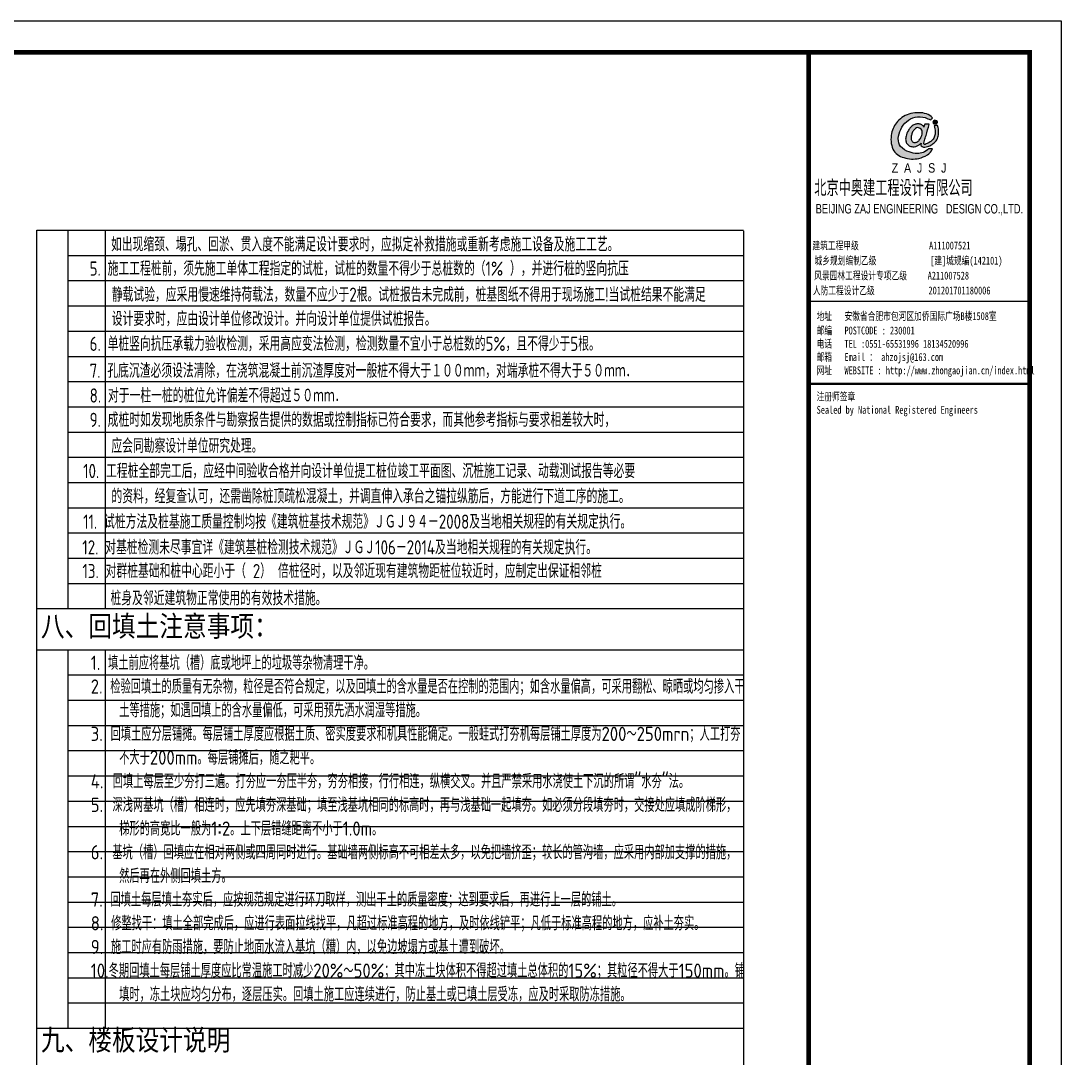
# Model space of a CAD drawing. Extents: x 180850 to 1400258, y 48356 to 327067.
# Drawn here: x 282330 to 305630, y 153478 to 176722 of the extents above; entities that cross this region are included whole.
import ezdxf
from ezdxf.enums import TextEntityAlignment as Align

# ---------------------------------------------------------------- set-up
doc = ezdxf.new("R2010")
doc.units = 0
doc.header["$LTSCALE"] = 1000
for name, color, linetype in [('NUM', 7, 'Continuous'), ('PUB_TEXT', 7, 'Continuous'), ('PUB_TITLE', 4, 'Continuous'), ('TEXT', 7, 'Continuous'), ('TK', 4, 'Continuous'), ('图签', 3, 'Continuous')]:
    doc.layers.add(name, color=color, linetype=linetype)
doc.styles.add('_gyy_title_Arial', font='arial.ttf', dxfattribs={"width": 0.7})
doc.styles.add('_gyy_title_ST', font='', dxfattribs={"width": 0.8})
doc.styles.add('_HZTXT', font='tssdeng.shx', dxfattribs={"width": 0.8, "bigfont": 'tssdchn.shx'})
doc.styles.add('HZ', font='txt.shx', dxfattribs={"width": 0.8, "bigfont": '000hztxt.shx'})
doc.styles.get("Standard").update_dxf_attribs({"font": 'gbenor.shx', "bigfont": 'gbcbig.shx'})
doc.styles.add('TSSD_Norm', font='tssdeng.shx', dxfattribs={"bigfont": 'hztxt.shx'})
doc.styles.get('_gyy_title_ST').set_extended_font_data('SimSun')

# ---------------------------------------------------------------- blocks, each defined once
blk = doc.blocks.new('dd')
at = {"layer": '图签'}
h = blk.add_hatch(color=5, dxfattribs=at)
h.set_gradient(color1=(0, 0, 255), color2=(36, 36, 255), one_color=1, tint=0.57)
h.paths.add_polyline_path([(452, 1270, -0.093206), (531, 1562, -0.136321), (716, 1807, -0.161039), (988, 1948, -0.108591), (1307, 1935, -0.049497), (1479, 1861, 0.062627), (1539, 1932, 0.094388), (1351, 2056, 0.136326), (854, 2062, 0.161722), (430, 1810, 0.133661), (243, 1435, 0.158414), (286, 937, 0.22517), (632, 669, 0.138663), (1107, 646, 0.074676), (1375, 753, 0.125344), (1543, 944, 0.006312), (1413, 948, -0.090385), (1244, 833, -0.096745), (1053, 797, -0.073845), (803, 850, -0.140868), (530, 1020, -0.160753)])
h = blk.add_hatch(color=5, dxfattribs=at)
h.set_gradient(color1=(0, 0, 255), color2=(36, 36, 255), one_color=1, tint=0.57)
h.paths.add_polyline_path([(1306, 1289, 0.011169), (1334, 1370, 0.005807), (1431, 1724, 0.01105), (1292, 1724, 0.016796), (1267, 1634, 0.125943), (1203, 1704, 0.083806), (1120, 1739, 0.082879), (1047, 1739, -0.008503), (952, 1710, 0.060057), (844, 1628, 0.086078), (774, 1532, 0.099424), (705, 1347, 0.12153), (690, 1225, 0.102644), (719, 1122, 0.056648), (797, 1042, 0.092914), (913, 1013, 0.194578), (1098, 1064, -0.002562), (1175, 1122, 0.064354), (1167, 1068, 0.172385), (1207, 1017, 0.105458), (1300, 1002, 0.086567), (1454, 1046, 0.047674), (1592, 1136, 0.166359), (1692, 1274, 0.096748), (1728, 1431, 0.03151), (1728, 1548, 0.041815), (1700, 1691, 0.007654), (1588, 1673, -0.009919), (1610, 1585, -0.068269), (1624, 1482, -0.105336), (1605, 1352, -0.14652), (1528, 1223, -0.070486), (1434, 1151, -0.077937), (1341, 1103, -0.127098), (1272, 1084, -0.114215), (1267, 1129, -0.007609)])
h.paths.add_polyline_path([(865, 1245, -0.099994), (863, 1328, -0.050974), (888, 1427, -0.120527), (938, 1529, -0.043888), (1002, 1595, -0.08446), (1063, 1619, -0.147309), (1127, 1607, -0.037474), (1177, 1572, -0.06931), (1209, 1507, -0.067662), (1213, 1431, -0.02676), (1211, 1413, 0.017209), (1183, 1329, -0.048815), (1120, 1223, -0.139096), (1046, 1163, -0.097991), (944, 1153, -0.085394), (909, 1169, -0.149141)], flags=16)
h = blk.add_hatch(color=1, dxfattribs=at)
h.set_gradient(color1=(255, 0, 0), color2=(255, 0, 0), tint=0.57)
h.paths.add_polyline_path([(1557, 1818, 0.386553), (1564, 1757, 0.170676), (1604, 1736, 0.082224), (1657, 1743, 0.087509), (1686, 1766, 0.264235), (1694, 1804, 0.244333), (1636, 1850, 0.30271)])
blk.add_lwpolyline([(1539, 1932, 0.094388), (1351, 2056, 0.136326), (854, 2062, 0.161722), (430, 1810, 0.133661), (243, 1435, 0.158414), (286, 937, 0.22517), (632, 669, 0.138663), (1107, 646, 0.074676), (1375, 753, 0.125344), (1543, 944, 0.006312), (1413, 948, -0.090385), (1244, 833, -0.096745), (1053, 797, -0.073845), (803, 850, -0.140868), (530, 1020, -0.160753), (452, 1270, -0.093206), (531, 1562, -0.136321), (716, 1807, -0.161039), (988, 1948, -0.108591), (1307, 1935, -0.049497), (1479, 1861, 0.062627)], format="xyb", close=True, dxfattribs=at)
for points in [[(1431, 1724, 0.011041), (1292, 1724, 0.016796), (1267, 1634, 0.125943), (1203, 1704, 0.083806), (1120, 1739, 0.082879), (1047, 1739, -0.008503), (952, 1710, 0.060057), (844, 1628, 0.086078), (774, 1532, 0.099424), (705, 1347, 0.12153), (690, 1225, 0.102644), (719, 1122, 0.056648), (797, 1042, 0.092914), (913, 1013, 0.194578), (1098, 1064, -0.002562), (1175, 1122, 0.064354), (1167, 1068, 0.172385), (1207, 1017, 0.105458), (1300, 1002, 0.086567), (1454, 1046, 0.047674), (1592, 1136, 0.166359), (1692, 1274, 0.096748), (1728, 1431, 0.03151), (1728, 1548, 0.041815), (1700, 1691, 0.007654), (1588, 1673, -0.009919), (1610, 1585, -0.068269), (1624, 1482, -0.105336), (1605, 1352, -0.14652), (1528, 1223, -0.070486), (1434, 1151, -0.077937), (1341, 1103, -0.127098), (1272, 1084, -0.114215), (1267, 1129, -0.007609), (1306, 1289, 0.011169), (1334, 1370, 0.005782), (1430, 1722, 0.069025)], [(1694, 1804, 0.243958), (1636, 1850, 0.303117), (1557, 1818, 0.386553), (1564, 1757, 0.170676), (1604, 1736, 0.082224), (1657, 1743, 0.087509), (1686, 1766, 0.264235), (1694, 1804, -7.823139)], [(1213, 1431, 0.067662), (1209, 1507, 0.06931), (1177, 1572, 0.037474), (1127, 1607, 0.147309), (1063, 1619, 0.08446), (1002, 1595, 0.043888), (938, 1529, 0.120527), (888, 1427, 0.050974), (863, 1328, 0.099994), (865, 1245, 0.149141), (909, 1169, 0.085394), (944, 1153, 0.097991), (1046, 1163, 0.139096), (1120, 1223, 0.048815), (1183, 1329, -0.017209), (1211, 1413, 0.02676), (1213, 1431, 0.441273)]]:
    blk.add_lwpolyline(points, format="xyb", dxfattribs=at)
at = {"insert": (246, 492), "char_height": 300, "width": 8000, "attachment_point": 1, "style": 'HZ'}
blk.add_mtext('{\\fArial|b0|i0|c0|p32;Z  A  J  S  J}', dxfattribs=at)

msp = doc.modelspace()

# ---------------------------------------------------------------- linework, layer by layer
at = {"layer": 'PUB_TITLE'}
msp.add_line((299973.64, 170441.56), (304923.14, 170441.56), dxfattribs=at)
msp.add_lwpolyline([(246165.57, 176721.59), (305630.21, 176721.59), (305630.21, 134721.59), (246165.57, 134721.59)], close=True, dxfattribs=at)
at = {"layer": 'PUB_TITLE', "const_width": 106.06}
for points in [[(247933.24, 135428.66), (247933.24, 176014.52), (304923.14, 176014.52), (304923.14, 135428.66)], [(299973.64, 176014.52), (304923.14, 176014.52), (304923.14, 135428.66), (299973.64, 135428.66)]]:
    msp.add_lwpolyline(points, close=True, dxfattribs=at)
at = {"layer": 'PUB_TITLE', "const_width": 49.49}
msp.add_lwpolyline([(299973.64, 168588.73), (304923.14, 168588.73)], dxfattribs=at)
at = {"layer": 'TK'}
for p, q in [((282689.19, 137093.73), (282689.19, 172029.76)), ((282689.19, 172029.76), (298515.61, 172029.76)), ((283388.73, 163550.74), (283388.73, 172029.76)), ((284228.17, 163550.74), (284228.17, 172029.76)), ((298515.61, 172017.71), (298515.61, 137093.73)), ((283388.73, 171464.5), (298515.61, 171464.5)), ((283388.73, 170899.23), (298515.61, 170899.23)), ((283388.73, 170333.96), (298515.61, 170333.96)), ((283388.73, 169768.69), (298515.61, 169768.69)), ((283388.73, 169203.42), (298515.61, 169203.42)), ((283388.73, 168638.16), (298515.61, 168638.16)), ((283388.73, 168072.89), (298515.61, 168072.89)), ((283388.73, 167507.62), (298515.61, 167507.62)), ((283388.73, 166942.35), (298515.61, 166942.35)), ((283388.73, 166377.08), (298515.61, 166377.08)), ((283388.73, 165811.81), (298515.61, 165811.81)), ((283388.73, 165246.55), (298515.61, 165246.55)), ((283388.73, 164681.28), (298515.61, 164681.28)), ((283388.73, 164116.01), (298515.61, 164116.01)), ((282689.19, 163550.74), (298515.61, 163550.74)), ((282689.19, 162629.76), (298515.61, 162629.76)), ((283388.73, 154150.74), (283388.73, 162629.76)), ((284228.17, 154150.74), (284228.17, 162629.76)), ((283388.73, 162064.49), (298515.61, 162064.49)), ((283388.73, 161499.22), (298515.61, 161499.22)), ((283388.73, 160933.95), (298515.61, 160933.95)), ((283388.73, 154150.74), (283388.73, 160878.12)), ((284228.17, 154150.74), (284228.17, 160878.12)), ((283388.73, 160368.69), (298515.61, 160368.69)), ((283388.73, 159803.42), (298515.61, 159803.42)), ((283388.73, 159238.15), (298515.61, 159238.15)), ((283388.73, 158672.88), (298515.61, 158672.88)), ((283388.73, 158107.61), (298515.61, 158107.61)), ((283388.73, 157542.35), (298515.61, 157542.35)), ((283388.73, 156977.08), (298515.61, 156977.08)), ((283388.73, 156411.81), (298515.61, 156411.81)), ((283388.73, 155846.54), (298515.61, 155846.54)), ((283388.73, 155281.27), (298515.61, 155281.27)), ((283388.73, 154716), (298515.61, 154716)), ((282689.19, 154150.74), (298515.61, 154150.74))]:
    msp.add_line(p, q, dxfattribs=at)

# ---------------------------------------------------------------- block references
at = {"layer": '图签', "xscale": 0.70707067020202, "yscale": 0.70707067020202, "zscale": 0.70707067020202}
msp.add_blockref('dd', (301660.43, 173183.15), dxfattribs=at)

# ---------------------------------------------------------------- texts
at = {"color": 1, "insert": (300101.09, 173152.67), "char_height": 359.1, "width": 9575.9995, "attachment_point": 1, "style": 'HZ'}
msp.add_mtext('北京中奥建工程设计有限公司', dxfattribs=at)
at = {"layer": 'NUM', "color": 7, "true_color": 0xffffff, "insert": (283897.06, 162494.79), "char_height": 318.1818, "attachment_point": 1}
msp.add_mtext_dynamic_manual_height_columns('\\pi-636.36,l636.36;1. 填土前应将基坑（槽）底或地坪上的垃圾等杂物清理干净。\\P2. 检验回填土的质量有无杂物，粒径是否符合规定，以及回填土的含水量是否在控制的范围内；如含水量偏高，可采用翻松、晾晒或均匀掺入干土等措施；如遇回填上的含水量偏低，可采用预先洒水润湿等措施。\\P3. 回填土应分层铺摊。每层铺土厚度应根据土质、密实度要求和机具性能确定。一般蛙式打夯机每层铺土厚度为200～250mrn；人工打夯不大于200mm。每层铺摊后，随之耙平。\\P4.{\\fMS PGothic|b0|i0|c128|p34;\u2002}回填上每层至少夯打三遍。打夯应一夯压半夯，穷夯相接，行行相连，纵横交叉。并且严禁采用水浇使土下沉的所谓"水夯"法。\\P5.{\\fMS PGothic|b0|i0|c134|p34;\u2002}深浅两基坑（槽）相连时，应先填夯深基础；填至浅基坑相同的标高时，再与浅基础一起填夯。如必须分段填夯时，交接处应填成阶梯形，梯形的高宽比一般为1∶2。上下层错缝距离不小于1.0m。\\P6.{\\fMS PGothic|b0|i0|c134|p34;\u2002}基坑（槽）回填应在相对两侧或四周同时进行。基础墙两侧标高不可相差太多，以免把墙挤歪；较长的管沟墙，应采用内部加支撑的措施，然后再在外侧回填土方。\\P7. 回填土每层填土夯实后，应按规范规定进行环刀取样，测出干土的质量密度；达到要求后，再进行上一层的铺土。\\P8. 修整找干：填土全部完成后，应进行表面拉线找平，凡超过标准高程的地方，及时依线铲平；凡低于标准高程的地方，应补土夯实。\\P\\pi0,l0;9. 施工时应有防雨措施，要防止地面水流入基坑（糟）内，以免边坡塌方或基土遭到破坏。\\P\\pi-636.36,l636.36;10.冬期回填土每层铺土厚度应比常温施工时减少20%～50%；其中冻土块体积不得超过填土总体积的15%；其粒径不得大于150mm。铺填时，冻土块应均匀分布，逐层压实。回填土施工应连续进行，防止基土或已填土层受冻，应及时采取防冻措施。', width=14618.551, gutter_width=16631.79, heights=[18891.15], dxfattribs=at)
at = {"layer": 'PUB_TEXT', "style": '_HZTXT', "width": 0.8}
for s, p in [('如出现缩颈、塌孔、回淤、贯入度不能满足设计要求时，应拟定补救措施或重新考虑施工设备及施工工艺。', (284350.32, 171552.63)), ('5. 施工工程桩前，须先施工单体工程指定的试桩，试桩的数量不得少于总桩数的（1%%% ），并进行桩的竖向抗压', (283872.15, 171010.5)), ('设计要求时，应由设计单位修改设计。并向设计单位提供试桩报告。', (284367.74, 169884.36)), ('6. 单桩竖向抗压承载力验收检测，采用高应变法检测，检测数量不宜小于总桩数的5%%%，且不得少于5根。', (283872.15, 169325.04)), ('7. 孔底沉渣必须设法清除，在浇筑混凝土前沉渣厚度对一般桩不得大于１００ｍｍ，对端承桩不得大于５０ｍｍ．', (283872.15, 168722.1)), ('8. 对于一柱一桩的桩位允许偏差不得超过５０ｍｍ．', (283872.15, 168166.45)), ('9. 成桩时如发现地质条件与勘察报告提供的数据或控制指标已符合要求，而其他参考指标与要求相差较大时，', (283872.15, 167621.84)), ('应会同勘察设计单位研究处理。', (284357.84, 167038.46)), ('10. 工程桩全部完工后，应经中间验收合格并向设计单位提工桩位竣工平面图、沉桩施工记录、动载测试报告等必要', (283726.15, 166475.13)), ('的资料，经复查认可，还需凿除桩顶疏松混凝土，并调直伸入承台之锚拉纵筋后，方能进行下道工序的施工。', (284360.61, 165909.07)), ('11. 试桩方法及桩基施工质量控制均按《建筑桩基技术规范》ＪＧＪ９４－2008及当地相关规程的有关规定执行。', (283726.15, 165340.44)), ('12. 对基桩检测未尽事宜详《建筑基桩检测技术规范》ＪＧＪ106－2014及当地相关规程的有关规定执行。', (283707.49, 164764.29)), ('13. 对群桩基础和桩中心距小于（ 2） 倍桩径时，以及邻近现有建筑物距桩位较近时，应制定出保证相邻桩', (283710.58, 164233.63)), ('桩身及邻近建筑物正常使用的有效技术措施。', (284339.08, 163624.86))]:
    msp.add_text(s, height=318.1818, dxfattribs=at).set_placement(p)
at = {"layer": 'PUB_TEXT', "color": 6, "style": '_HZTXT', "width": 0.8}
msp.add_text('静载试验，应采用慢速维持荷载法，数量不应少于2根。试桩报告未完成前，桩基图纸不得用于现场施工!当试桩结果不能满足', height=318.1818, dxfattribs=at).set_placement((284367.74, 170426.6))
at = {"layer": 'PUB_TITLE', "width": 0.7}
for s, height, style, p in [('BEIJING ZAJ ENGINEERING   DESIGN CO.,LTD.', 212.121, '_gyy_title_Arial', (302454.19, 172404.06)), ('建筑工程甲级                 A111007521             ', 176.7675, '_gyy_title_ST', (302429.52, 171597.59)), ('城乡规划编制乙级             [建]城规编(142101)', 176.7675, '_gyy_title_ST', (302211.04, 171260.58)), ('风景园林工程设计专项乙级     A211007528           ', 176.7675, '_gyy_title_ST', (302341.53, 170924.27)), ('人防工程设计乙级             201201701180006', 176.7675, '_gyy_title_ST', (302057.65, 170590.67))]:
    msp.add_text(s, height=height, dxfattribs=dict(at, style=style)).set_placement(p, align=Align.CENTER)
at = {"layer": 'PUB_TITLE', "style": '_gyy_title_ST', "width": 0.7}
for s, height, p in [('地址   安徽省合肥市包河区加侨国际广场B楼1508室', 176.7675, (300152.56, 170016.39)), ('邮编   POSTCODE : 230001', 176.7675, (300152.56, 169693.51)), ('电话   TEL :0551-65531996 18134520996', 176.7675, (300152.56, 169396.54)), ('邮箱   Email ： ahzojsj@163.com', 176.7675, (300152.56, 169099.57)), ('网址   WEBSITE : http://www.zhongaojian.cn/index.html', 176.7675, (300152.56, 168800.85)), ('注册师签章', 176.767, (300152.56, 168213.98)), ('Sealed by National Registered Engineers', 176.7675, (300153.52, 167917.01))]:
    msp.add_text(s, height=height, dxfattribs=at).set_placement(p)
at = {"layer": 'TEXT', "color": 3, "style": 'TSSD_Norm'}
for s, p in [('八、回填土注意事项：', (282781.69, 162715.55)), ('九、楼板设计说明', (282781.69, 153443.3))]:
    msp.add_text(s, height=530.303, dxfattribs=at).set_placement(p, align=Align.BOTTOM_LEFT)

doc.saveas('drawing.dxf')
